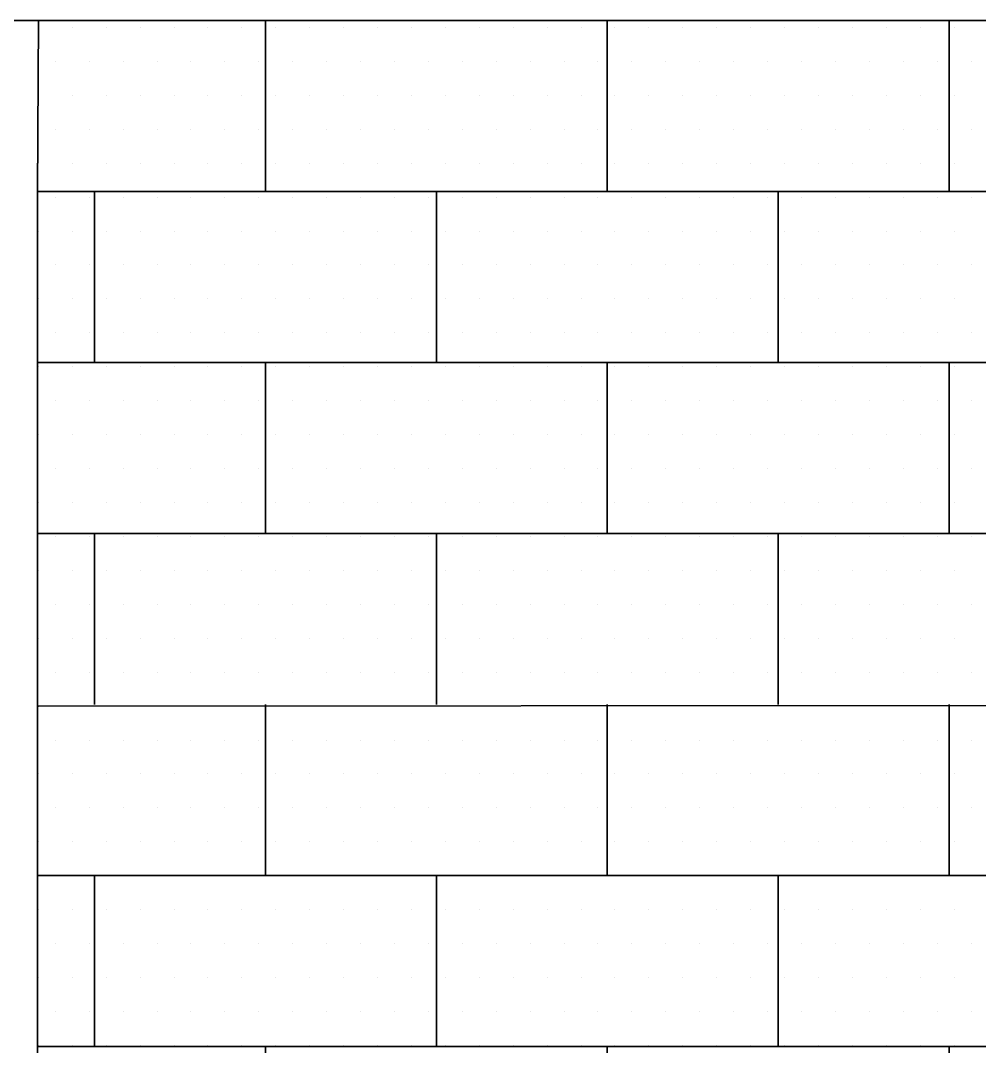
# Paper-space layout 'A000' of a CAD drawing. Header units: metres, sheet in millimetres. Extents: x -6 to 588, y -18 to 402.
# Drawn here: x 350.94 to 373.38, y 247.56 to 271.56 of the extents above; entities that cross this region are included whole.
import ezdxf

# ---------------------------------------------------------------- set-up
doc = ezdxf.new("R2010")
doc.units = ezdxf.units.M
doc.header["$MEASUREMENT"] = 0
for name, color, linetype, lineweight in [('A-ELEV-MBE1', 7, 'Continuous', 35), ('A-ELEV-PATT', 8, 'Continuous', 18), ('A-WALL-FULL-EXTR', 7, 'Continuous', 35)]:
    doc.layers.add(name, color=color, linetype=linetype, lineweight=lineweight)

psp = doc.layouts.new('A000')

# ---------------------------------------------------------------- linework, layer by layer
at = {"layer": 'A-ELEV-MBE1'}
for p, q in [((504.67, 271.559), (351.355, 271.559)), ((356.67, 271.559), (356.67, 267.559)), ((364.67, 271.559), (364.67, 267.559)), ((372.67, 271.559), (372.67, 267.559)), ((408.67, 267.559), (351.33, 267.559)), ((352.67, 267.559), (352.67, 263.559)), ((360.67, 267.559), (360.67, 263.559)), ((368.67, 267.559), (368.67, 263.559)), ((408.67, 263.559), (351.33, 263.559)), ((356.67, 263.559), (356.67, 259.559)), ((364.67, 263.559), (364.67, 259.559)), ((372.67, 263.559), (372.67, 259.559)), ((408.67, 259.559), (351.33, 259.559)), ((352.67, 259.559), (352.67, 255.559)), ((360.67, 259.559), (360.67, 255.559)), ((368.67, 259.559), (368.67, 255.559)), ((356.67, 255.559), (356.67, 251.559)), ((364.67, 255.559), (364.67, 251.559)), ((372.67, 255.559), (372.67, 251.559)), ((408.67, 251.559), (351.33, 251.559)), ((352.67, 251.559), (352.67, 247.559)), ((360.67, 251.559), (360.67, 247.559)), ((368.67, 251.559), (368.67, 247.559)), ((408.67, 247.559), (351.355, 247.559)), ((356.67, 247.559), (356.67, 243.559)), ((364.67, 247.559), (364.67, 243.559)), ((372.67, 247.559), (372.67, 243.559))]:
    psp.add_line(p, q, dxfattribs=at)
at = {"layer": 'A-ELEV-PATT', "linetype": 'Continuous'}
for p, q in [((351.355, 271.397), (351.355, 271.397)), ((352.148, 271.397), (352.148, 271.397)), ((352.942, 271.397), (352.942, 271.397)), ((353.736, 271.397), (353.736, 271.397)), ((354.53, 271.397), (354.53, 271.397)), ((355.323, 271.397), (355.323, 271.397)), ((356.117, 271.397), (356.117, 271.397)), ((356.911, 271.397), (356.911, 271.397)), ((357.705, 271.397), (357.705, 271.397)), ((358.498, 271.397), (358.498, 271.397)), ((359.292, 271.397), (359.292, 271.397)), ((360.086, 271.397), (360.086, 271.397)), ((360.88, 271.397), (360.88, 271.397)), ((361.673, 271.397), (361.673, 271.397)), ((362.467, 271.397), (362.467, 271.397)), ((363.261, 271.397), (363.261, 271.397)), ((364.055, 271.397), (364.055, 271.397)), ((364.848, 271.397), (364.848, 271.397)), ((365.642, 271.397), (365.642, 271.397)), ((366.436, 271.397), (366.436, 271.397)), ((367.23, 271.397), (367.23, 271.397)), ((368.023, 271.397), (368.023, 271.397)), ((368.817, 271.397), (368.817, 271.397)), ((369.611, 271.397), (369.611, 271.397)), ((370.405, 271.397), (370.405, 271.397)), ((371.198, 271.397), (371.198, 271.397)), ((371.992, 271.397), (371.992, 271.397)), ((372.786, 271.397), (372.786, 271.397)), ((351.751, 270.603), (351.751, 270.603)), ((352.545, 270.603), (352.545, 270.603)), ((353.339, 270.603), (353.339, 270.603)), ((354.133, 270.603), (354.133, 270.603)), ((354.926, 270.603), (354.926, 270.603)), ((355.72, 270.603), (355.72, 270.603)), ((356.514, 270.603), (356.514, 270.603)), ((357.308, 270.603), (357.308, 270.603)), ((358.101, 270.603), (358.101, 270.603)), ((358.895, 270.603), (358.895, 270.603)), ((359.689, 270.603), (359.689, 270.603)), ((360.483, 270.603), (360.483, 270.603)), ((361.276, 270.603), (361.276, 270.603)), ((362.07, 270.603), (362.07, 270.603)), ((362.864, 270.603), (362.864, 270.603)), ((363.658, 270.603), (363.658, 270.603)), ((364.451, 270.603), (364.451, 270.603)), ((365.245, 270.603), (365.245, 270.603)), ((366.039, 270.603), (366.039, 270.603)), ((366.833, 270.603), (366.833, 270.603)), ((367.626, 270.603), (367.626, 270.603)), ((368.42, 270.603), (368.42, 270.603)), ((369.214, 270.603), (369.214, 270.603)), ((370.008, 270.603), (370.008, 270.603)), ((370.801, 270.603), (370.801, 270.603)), ((371.595, 270.603), (371.595, 270.603)), ((372.389, 270.603), (372.389, 270.603)), ((373.183, 270.603), (373.183, 270.603)), ((351.355, 269.81), (351.355, 269.81)), ((352.148, 269.81), (352.148, 269.81)), ((352.942, 269.81), (352.942, 269.81)), ((353.736, 269.81), (353.736, 269.81)), ((354.53, 269.81), (354.53, 269.81)), ((355.323, 269.81), (355.323, 269.81)), ((356.117, 269.81), (356.117, 269.81)), ((356.911, 269.81), (356.911, 269.81)), ((357.705, 269.81), (357.705, 269.81)), ((358.498, 269.81), (358.498, 269.81)), ((359.292, 269.81), (359.292, 269.81)), ((360.086, 269.81), (360.086, 269.81)), ((360.88, 269.81), (360.88, 269.81)), ((361.673, 269.81), (361.673, 269.81)), ((362.467, 269.81), (362.467, 269.81)), ((363.261, 269.81), (363.261, 269.81)), ((364.055, 269.81), (364.055, 269.81)), ((364.848, 269.81), (364.848, 269.81)), ((365.642, 269.81), (365.642, 269.81)), ((366.436, 269.81), (366.436, 269.81)), ((367.23, 269.81), (367.23, 269.81)), ((368.023, 269.81), (368.023, 269.81)), ((368.817, 269.81), (368.817, 269.81)), ((369.611, 269.81), (369.611, 269.81)), ((370.405, 269.81), (370.405, 269.81)), ((371.198, 269.81), (371.198, 269.81)), ((371.992, 269.81), (371.992, 269.81)), ((372.786, 269.81), (372.786, 269.81)), ((351.751, 269.016), (351.751, 269.016)), ((352.545, 269.016), (352.545, 269.016)), ((353.339, 269.016), (353.339, 269.016)), ((354.133, 269.016), (354.133, 269.016)), ((354.926, 269.016), (354.926, 269.016)), ((355.72, 269.016), (355.72, 269.016)), ((356.514, 269.016), (356.514, 269.016)), ((357.308, 269.016), (357.308, 269.016)), ((358.101, 269.016), (358.101, 269.016)), ((358.895, 269.016), (358.895, 269.016)), ((359.689, 269.016), (359.689, 269.016)), ((360.483, 269.016), (360.483, 269.016)), ((361.276, 269.016), (361.276, 269.016)), ((362.07, 269.016), (362.07, 269.016)), ((362.864, 269.016), (362.864, 269.016)), ((363.658, 269.016), (363.658, 269.016)), ((364.451, 269.016), (364.451, 269.016)), ((365.245, 269.016), (365.245, 269.016)), ((366.039, 269.016), (366.039, 269.016)), ((366.833, 269.016), (366.833, 269.016)), ((367.626, 269.016), (367.626, 269.016)), ((368.42, 269.016), (368.42, 269.016)), ((369.214, 269.016), (369.214, 269.016)), ((370.008, 269.016), (370.008, 269.016)), ((370.801, 269.016), (370.801, 269.016)), ((371.595, 269.016), (371.595, 269.016)), ((372.389, 269.016), (372.389, 269.016)), ((373.183, 269.016), (373.183, 269.016)), ((351.355, 268.222), (351.355, 268.222)), ((352.148, 268.222), (352.148, 268.222)), ((352.942, 268.222), (352.942, 268.222)), ((353.736, 268.222), (353.736, 268.222)), ((354.53, 268.222), (354.53, 268.222)), ((355.323, 268.222), (355.323, 268.222)), ((356.117, 268.222), (356.117, 268.222)), ((356.911, 268.222), (356.911, 268.222)), ((357.705, 268.222), (357.705, 268.222)), ((358.498, 268.222), (358.498, 268.222)), ((359.292, 268.222), (359.292, 268.222)), ((360.086, 268.222), (360.086, 268.222)), ((360.88, 268.222), (360.88, 268.222)), ((361.673, 268.222), (361.673, 268.222)), ((362.467, 268.222), (362.467, 268.222)), ((363.261, 268.222), (363.261, 268.222)), ((364.055, 268.222), (364.055, 268.222)), ((364.848, 268.222), (364.848, 268.222)), ((365.642, 268.222), (365.642, 268.222)), ((366.436, 268.222), (366.436, 268.222)), ((367.23, 268.222), (367.23, 268.222)), ((368.023, 268.222), (368.023, 268.222)), ((368.817, 268.222), (368.817, 268.222)), ((369.611, 268.222), (369.611, 268.222)), ((370.405, 268.222), (370.405, 268.222)), ((371.198, 268.222), (371.198, 268.222)), ((371.992, 268.222), (371.992, 268.222)), ((372.786, 268.222), (372.786, 268.222)), ((351.751, 267.428), (351.751, 267.428)), ((352.545, 267.428), (352.545, 267.428)), ((353.339, 267.428), (353.339, 267.428)), ((354.133, 267.428), (354.133, 267.428)), ((354.926, 267.428), (354.926, 267.428)), ((355.72, 267.428), (355.72, 267.428)), ((356.514, 267.428), (356.514, 267.428)), ((357.308, 267.428), (357.308, 267.428)), ((358.101, 267.428), (358.101, 267.428)), ((358.895, 267.428), (358.895, 267.428)), ((359.689, 267.428), (359.689, 267.428)), ((360.483, 267.428), (360.483, 267.428)), ((361.276, 267.428), (361.276, 267.428)), ((362.07, 267.428), (362.07, 267.428)), ((362.864, 267.428), (362.864, 267.428)), ((363.658, 267.428), (363.658, 267.428)), ((364.451, 267.428), (364.451, 267.428)), ((365.245, 267.428), (365.245, 267.428)), ((366.039, 267.428), (366.039, 267.428)), ((366.833, 267.428), (366.833, 267.428)), ((367.626, 267.428), (367.626, 267.428)), ((368.42, 267.428), (368.42, 267.428)), ((369.214, 267.428), (369.214, 267.428)), ((370.008, 267.428), (370.008, 267.428)), ((370.801, 267.428), (370.801, 267.428)), ((371.595, 267.428), (371.595, 267.428)), ((372.389, 267.428), (372.389, 267.428)), ((373.183, 267.428), (373.183, 267.428)), ((351.355, 266.635), (351.355, 266.635)), ((352.148, 266.635), (352.148, 266.635)), ((352.942, 266.635), (352.942, 266.635)), ((353.736, 266.635), (353.736, 266.635)), ((354.53, 266.635), (354.53, 266.635)), ((355.323, 266.635), (355.323, 266.635)), ((356.117, 266.635), (356.117, 266.635)), ((356.911, 266.635), (356.911, 266.635)), ((357.705, 266.635), (357.705, 266.635)), ((358.498, 266.635), (358.498, 266.635)), ((359.292, 266.635), (359.292, 266.635)), ((360.086, 266.635), (360.086, 266.635)), ((360.88, 266.635), (360.88, 266.635)), ((361.673, 266.635), (361.673, 266.635)), ((362.467, 266.635), (362.467, 266.635)), ((363.261, 266.635), (363.261, 266.635)), ((364.055, 266.635), (364.055, 266.635)), ((364.848, 266.635), (364.848, 266.635)), ((365.642, 266.635), (365.642, 266.635)), ((366.436, 266.635), (366.436, 266.635)), ((367.23, 266.635), (367.23, 266.635)), ((368.023, 266.635), (368.023, 266.635)), ((368.817, 266.635), (368.817, 266.635)), ((369.611, 266.635), (369.611, 266.635)), ((370.405, 266.635), (370.405, 266.635)), ((371.198, 266.635), (371.198, 266.635)), ((371.992, 266.635), (371.992, 266.635)), ((372.786, 266.635), (372.786, 266.635)), ((351.751, 265.841), (351.751, 265.841)), ((352.545, 265.841), (352.545, 265.841)), ((353.339, 265.841), (353.339, 265.841)), ((354.133, 265.841), (354.133, 265.841)), ((354.926, 265.841), (354.926, 265.841)), ((355.72, 265.841), (355.72, 265.841)), ((356.514, 265.841), (356.514, 265.841)), ((357.308, 265.841), (357.308, 265.841)), ((358.101, 265.841), (358.101, 265.841)), ((358.895, 265.841), (358.895, 265.841)), ((359.689, 265.841), (359.689, 265.841)), ((360.483, 265.841), (360.483, 265.841)), ((361.276, 265.841), (361.276, 265.841)), ((362.07, 265.841), (362.07, 265.841)), ((362.864, 265.841), (362.864, 265.841)), ((363.658, 265.841), (363.658, 265.841)), ((364.451, 265.841), (364.451, 265.841)), ((365.245, 265.841), (365.245, 265.841)), ((366.039, 265.841), (366.039, 265.841)), ((366.833, 265.841), (366.833, 265.841)), ((367.626, 265.841), (367.626, 265.841)), ((368.42, 265.841), (368.42, 265.841)), ((369.214, 265.841), (369.214, 265.841)), ((370.008, 265.841), (370.008, 265.841)), ((370.801, 265.841), (370.801, 265.841)), ((371.595, 265.841), (371.595, 265.841)), ((372.389, 265.841), (372.389, 265.841)), ((373.183, 265.841), (373.183, 265.841)), ((351.355, 265.047), (351.355, 265.047)), ((352.148, 265.047), (352.148, 265.047)), ((352.942, 265.047), (352.942, 265.047)), ((353.736, 265.047), (353.736, 265.047)), ((354.53, 265.047), (354.53, 265.047)), ((355.323, 265.047), (355.323, 265.047)), ((356.117, 265.047), (356.117, 265.047)), ((356.911, 265.047), (356.911, 265.047)), ((357.705, 265.047), (357.705, 265.047)), ((358.498, 265.047), (358.498, 265.047)), ((359.292, 265.047), (359.292, 265.047)), ((360.086, 265.047), (360.086, 265.047)), ((360.88, 265.047), (360.88, 265.047)), ((361.673, 265.047), (361.673, 265.047)), ((362.467, 265.047), (362.467, 265.047)), ((363.261, 265.047), (363.261, 265.047)), ((364.055, 265.047), (364.055, 265.047)), ((364.848, 265.047), (364.848, 265.047)), ((365.642, 265.047), (365.642, 265.047)), ((366.436, 265.047), (366.436, 265.047)), ((367.23, 265.047), (367.23, 265.047)), ((368.023, 265.047), (368.023, 265.047)), ((368.817, 265.047), (368.817, 265.047)), ((369.611, 265.047), (369.611, 265.047)), ((370.405, 265.047), (370.405, 265.047)), ((371.198, 265.047), (371.198, 265.047)), ((371.992, 265.047), (371.992, 265.047)), ((372.786, 265.047), (372.786, 265.047)), ((351.751, 264.253), (351.751, 264.253)), ((352.545, 264.253), (352.545, 264.253)), ((353.339, 264.253), (353.339, 264.253)), ((354.133, 264.253), (354.133, 264.253)), ((354.926, 264.253), (354.926, 264.253)), ((355.72, 264.253), (355.72, 264.253)), ((356.514, 264.253), (356.514, 264.253)), ((357.308, 264.253), (357.308, 264.253)), ((358.101, 264.253), (358.101, 264.253)), ((358.895, 264.253), (358.895, 264.253)), ((359.689, 264.253), (359.689, 264.253)), ((360.483, 264.253), (360.483, 264.253)), ((361.276, 264.253), (361.276, 264.253)), ((362.07, 264.253), (362.07, 264.253)), ((362.864, 264.253), (362.864, 264.253)), ((363.658, 264.253), (363.658, 264.253)), ((364.451, 264.253), (364.451, 264.253)), ((365.245, 264.253), (365.245, 264.253)), ((366.039, 264.253), (366.039, 264.253)), ((366.833, 264.253), (366.833, 264.253)), ((367.626, 264.253), (367.626, 264.253)), ((368.42, 264.253), (368.42, 264.253)), ((369.214, 264.253), (369.214, 264.253)), ((370.008, 264.253), (370.008, 264.253)), ((370.801, 264.253), (370.801, 264.253)), ((371.595, 264.253), (371.595, 264.253)), ((372.389, 264.253), (372.389, 264.253)), ((373.183, 264.253), (373.183, 264.253)), ((351.355, 263.46), (351.355, 263.46)), ((352.148, 263.46), (352.148, 263.46)), ((352.942, 263.46), (352.942, 263.46)), ((353.736, 263.46), (353.736, 263.46)), ((354.53, 263.46), (354.53, 263.46)), ((355.323, 263.46), (355.323, 263.46)), ((356.117, 263.46), (356.117, 263.46)), ((356.911, 263.46), (356.911, 263.46)), ((357.705, 263.46), (357.705, 263.46)), ((358.498, 263.46), (358.498, 263.46)), ((359.292, 263.46), (359.292, 263.46)), ((360.086, 263.46), (360.086, 263.46)), ((360.88, 263.46), (360.88, 263.46)), ((361.673, 263.46), (361.673, 263.46)), ((362.467, 263.46), (362.467, 263.46)), ((363.261, 263.46), (363.261, 263.46)), ((364.055, 263.46), (364.055, 263.46)), ((364.848, 263.46), (364.848, 263.46)), ((365.642, 263.46), (365.642, 263.46)), ((366.436, 263.46), (366.436, 263.46)), ((367.23, 263.46), (367.23, 263.46)), ((368.023, 263.46), (368.023, 263.46)), ((368.817, 263.46), (368.817, 263.46)), ((369.611, 263.46), (369.611, 263.46)), ((370.405, 263.46), (370.405, 263.46)), ((371.198, 263.46), (371.198, 263.46)), ((371.992, 263.46), (371.992, 263.46)), ((372.786, 263.46), (372.786, 263.46)), ((351.751, 262.666), (351.751, 262.666)), ((352.545, 262.666), (352.545, 262.666)), ((353.339, 262.666), (353.339, 262.666)), ((354.133, 262.666), (354.133, 262.666)), ((354.926, 262.666), (354.926, 262.666)), ((355.72, 262.666), (355.72, 262.666)), ((356.514, 262.666), (356.514, 262.666)), ((357.308, 262.666), (357.308, 262.666)), ((358.101, 262.666), (358.101, 262.666)), ((358.895, 262.666), (358.895, 262.666)), ((359.689, 262.666), (359.689, 262.666)), ((360.483, 262.666), (360.483, 262.666)), ((361.276, 262.666), (361.276, 262.666)), ((362.07, 262.666), (362.07, 262.666)), ((362.864, 262.666), (362.864, 262.666)), ((363.658, 262.666), (363.658, 262.666)), ((364.451, 262.666), (364.451, 262.666)), ((365.245, 262.666), (365.245, 262.666)), ((366.039, 262.666), (366.039, 262.666)), ((366.833, 262.666), (366.833, 262.666)), ((367.626, 262.666), (367.626, 262.666)), ((368.42, 262.666), (368.42, 262.666)), ((369.214, 262.666), (369.214, 262.666)), ((370.008, 262.666), (370.008, 262.666)), ((370.801, 262.666), (370.801, 262.666)), ((371.595, 262.666), (371.595, 262.666)), ((372.389, 262.666), (372.389, 262.666)), ((373.183, 262.666), (373.183, 262.666)), ((351.355, 261.872), (351.355, 261.872)), ((352.148, 261.872), (352.148, 261.872)), ((352.942, 261.872), (352.942, 261.872)), ((353.736, 261.872), (353.736, 261.872)), ((354.53, 261.872), (354.53, 261.872)), ((355.323, 261.872), (355.323, 261.872)), ((356.117, 261.872), (356.117, 261.872)), ((356.911, 261.872), (356.911, 261.872)), ((357.705, 261.872), (357.705, 261.872)), ((358.498, 261.872), (358.498, 261.872)), ((359.292, 261.872), (359.292, 261.872)), ((360.086, 261.872), (360.086, 261.872)), ((360.88, 261.872), (360.88, 261.872)), ((361.673, 261.872), (361.673, 261.872)), ((362.467, 261.872), (362.467, 261.872)), ((363.261, 261.872), (363.261, 261.872)), ((364.055, 261.872), (364.055, 261.872)), ((364.848, 261.872), (364.848, 261.872)), ((365.642, 261.872), (365.642, 261.872)), ((366.436, 261.872), (366.436, 261.872)), ((367.23, 261.872), (367.23, 261.872)), ((368.023, 261.872), (368.023, 261.872)), ((368.817, 261.872), (368.817, 261.872)), ((369.611, 261.872), (369.611, 261.872)), ((370.405, 261.872), (370.405, 261.872)), ((371.198, 261.872), (371.198, 261.872)), ((371.992, 261.872), (371.992, 261.872)), ((372.786, 261.872), (372.786, 261.872)), ((351.751, 261.078), (351.751, 261.078)), ((352.545, 261.078), (352.545, 261.078)), ((353.339, 261.078), (353.339, 261.078)), ((354.133, 261.078), (354.133, 261.078)), ((354.926, 261.078), (354.926, 261.078)), ((355.72, 261.078), (355.72, 261.078)), ((356.514, 261.078), (356.514, 261.078)), ((357.308, 261.078), (357.308, 261.078)), ((358.101, 261.078), (358.101, 261.078)), ((358.895, 261.078), (358.895, 261.078)), ((359.689, 261.078), (359.689, 261.078)), ((360.483, 261.078), (360.483, 261.078)), ((361.276, 261.078), (361.276, 261.078)), ((362.07, 261.078), (362.07, 261.078)), ((362.864, 261.078), (362.864, 261.078)), ((363.658, 261.078), (363.658, 261.078)), ((364.451, 261.078), (364.451, 261.078)), ((365.245, 261.078), (365.245, 261.078)), ((366.039, 261.078), (366.039, 261.078)), ((366.833, 261.078), (366.833, 261.078)), ((367.626, 261.078), (367.626, 261.078)), ((368.42, 261.078), (368.42, 261.078)), ((369.214, 261.078), (369.214, 261.078)), ((370.008, 261.078), (370.008, 261.078)), ((370.801, 261.078), (370.801, 261.078)), ((371.595, 261.078), (371.595, 261.078)), ((372.389, 261.078), (372.389, 261.078)), ((373.183, 261.078), (373.183, 261.078)), ((351.355, 260.285), (351.355, 260.285)), ((352.148, 260.285), (352.148, 260.285)), ((352.942, 260.285), (352.942, 260.285)), ((353.736, 260.285), (353.736, 260.285)), ((354.53, 260.285), (354.53, 260.285)), ((355.323, 260.285), (355.323, 260.285)), ((356.117, 260.285), (356.117, 260.285)), ((356.911, 260.285), (356.911, 260.285)), ((357.705, 260.285), (357.705, 260.285)), ((358.498, 260.285), (358.498, 260.285)), ((359.292, 260.285), (359.292, 260.285)), ((360.086, 260.285), (360.086, 260.285)), ((360.88, 260.285), (360.88, 260.285)), ((361.673, 260.285), (361.673, 260.285)), ((362.467, 260.285), (362.467, 260.285)), ((363.261, 260.285), (363.261, 260.285)), ((364.055, 260.285), (364.055, 260.285)), ((364.848, 260.285), (364.848, 260.285)), ((365.642, 260.285), (365.642, 260.285)), ((366.436, 260.285), (366.436, 260.285)), ((367.23, 260.285), (367.23, 260.285)), ((368.023, 260.285), (368.023, 260.285)), ((368.817, 260.285), (368.817, 260.285)), ((369.611, 260.285), (369.611, 260.285)), ((370.405, 260.285), (370.405, 260.285)), ((371.198, 260.285), (371.198, 260.285)), ((371.992, 260.285), (371.992, 260.285)), ((372.786, 260.285), (372.786, 260.285)), ((351.751, 259.491), (351.751, 259.491)), ((352.545, 259.491), (352.545, 259.491)), ((353.339, 259.491), (353.339, 259.491)), ((354.133, 259.491), (354.133, 259.491)), ((354.926, 259.491), (354.926, 259.491)), ((355.72, 259.491), (355.72, 259.491)), ((356.514, 259.491), (356.514, 259.491)), ((357.308, 259.491), (357.308, 259.491)), ((358.101, 259.491), (358.101, 259.491)), ((358.895, 259.491), (358.895, 259.491)), ((359.689, 259.491), (359.689, 259.491)), ((360.483, 259.491), (360.483, 259.491)), ((361.276, 259.491), (361.276, 259.491)), ((362.07, 259.491), (362.07, 259.491)), ((362.864, 259.491), (362.864, 259.491)), ((363.658, 259.491), (363.658, 259.491)), ((364.451, 259.491), (364.451, 259.491)), ((365.245, 259.491), (365.245, 259.491)), ((366.039, 259.491), (366.039, 259.491)), ((366.833, 259.491), (366.833, 259.491)), ((367.626, 259.491), (367.626, 259.491)), ((368.42, 259.491), (368.42, 259.491)), ((369.214, 259.491), (369.214, 259.491)), ((370.008, 259.491), (370.008, 259.491)), ((370.801, 259.491), (370.801, 259.491)), ((371.595, 259.491), (371.595, 259.491)), ((372.389, 259.491), (372.389, 259.491)), ((373.183, 259.491), (373.183, 259.491)), ((351.355, 258.697), (351.355, 258.697)), ((352.148, 258.697), (352.148, 258.697)), ((352.942, 258.697), (352.942, 258.697)), ((353.736, 258.697), (353.736, 258.697)), ((354.53, 258.697), (354.53, 258.697)), ((355.323, 258.697), (355.323, 258.697)), ((356.117, 258.697), (356.117, 258.697)), ((356.911, 258.697), (356.911, 258.697)), ((357.705, 258.697), (357.705, 258.697)), ((358.498, 258.697), (358.498, 258.697)), ((359.292, 258.697), (359.292, 258.697)), ((360.086, 258.697), (360.086, 258.697)), ((360.88, 258.697), (360.88, 258.697)), ((361.673, 258.697), (361.673, 258.697)), ((362.467, 258.697), (362.467, 258.697)), ((363.261, 258.697), (363.261, 258.697)), ((364.055, 258.697), (364.055, 258.697)), ((364.848, 258.697), (364.848, 258.697)), ((365.642, 258.697), (365.642, 258.697)), ((366.436, 258.697), (366.436, 258.697)), ((367.23, 258.697), (367.23, 258.697)), ((368.023, 258.697), (368.023, 258.697)), ((368.817, 258.697), (368.817, 258.697)), ((369.611, 258.697), (369.611, 258.697)), ((370.405, 258.697), (370.405, 258.697)), ((371.198, 258.697), (371.198, 258.697)), ((371.992, 258.697), (371.992, 258.697)), ((372.786, 258.697), (372.786, 258.697)), ((351.751, 257.903), (351.751, 257.903)), ((352.545, 257.903), (352.545, 257.903)), ((353.339, 257.903), (353.339, 257.903)), ((354.133, 257.903), (354.133, 257.903)), ((354.926, 257.903), (354.926, 257.903)), ((355.72, 257.903), (355.72, 257.903)), ((356.514, 257.903), (356.514, 257.903)), ((357.308, 257.903), (357.308, 257.903)), ((358.101, 257.903), (358.101, 257.903)), ((358.895, 257.903), (358.895, 257.903)), ((359.689, 257.903), (359.689, 257.903)), ((360.483, 257.903), (360.483, 257.903)), ((361.276, 257.903), (361.276, 257.903)), ((362.07, 257.903), (362.07, 257.903)), ((362.864, 257.903), (362.864, 257.903)), ((363.658, 257.903), (363.658, 257.903)), ((364.451, 257.903), (364.451, 257.903)), ((365.245, 257.903), (365.245, 257.903)), ((366.039, 257.903), (366.039, 257.903)), ((366.833, 257.903), (366.833, 257.903)), ((367.626, 257.903), (367.626, 257.903)), ((368.42, 257.903), (368.42, 257.903)), ((369.214, 257.903), (369.214, 257.903)), ((370.008, 257.903), (370.008, 257.903)), ((370.801, 257.903), (370.801, 257.903)), ((371.595, 257.903), (371.595, 257.903)), ((372.389, 257.903), (372.389, 257.903)), ((373.183, 257.903), (373.183, 257.903)), ((351.355, 257.11), (351.355, 257.11)), ((352.148, 257.11), (352.148, 257.11)), ((352.942, 257.11), (352.942, 257.11)), ((353.736, 257.11), (353.736, 257.11)), ((354.53, 257.11), (354.53, 257.11)), ((355.323, 257.11), (355.323, 257.11)), ((356.117, 257.11), (356.117, 257.11)), ((356.911, 257.11), (356.911, 257.11)), ((357.705, 257.11), (357.705, 257.11)), ((358.498, 257.11), (358.498, 257.11)), ((359.292, 257.11), (359.292, 257.11)), ((360.086, 257.11), (360.086, 257.11)), ((360.88, 257.11), (360.88, 257.11)), ((361.673, 257.11), (361.673, 257.11)), ((362.467, 257.11), (362.467, 257.11)), ((363.261, 257.11), (363.261, 257.11)), ((364.055, 257.11), (364.055, 257.11)), ((364.848, 257.11), (364.848, 257.11)), ((365.642, 257.11), (365.642, 257.11)), ((366.436, 257.11), (366.436, 257.11)), ((367.23, 257.11), (367.23, 257.11)), ((368.023, 257.11), (368.023, 257.11)), ((368.817, 257.11), (368.817, 257.11)), ((369.611, 257.11), (369.611, 257.11)), ((370.405, 257.11), (370.405, 257.11)), ((371.198, 257.11), (371.198, 257.11)), ((371.992, 257.11), (371.992, 257.11)), ((372.786, 257.11), (372.786, 257.11)), ((351.751, 256.316), (351.751, 256.316)), ((352.545, 256.316), (352.545, 256.316)), ((353.339, 256.316), (353.339, 256.316)), ((354.133, 256.316), (354.133, 256.316)), ((354.926, 256.316), (354.926, 256.316)), ((355.72, 256.316), (355.72, 256.316)), ((356.514, 256.316), (356.514, 256.316)), ((357.308, 256.316), (357.308, 256.316)), ((358.101, 256.316), (358.101, 256.316)), ((358.895, 256.316), (358.895, 256.316)), ((359.689, 256.316), (359.689, 256.316)), ((360.483, 256.316), (360.483, 256.316)), ((361.276, 256.316), (361.276, 256.316)), ((362.07, 256.316), (362.07, 256.316)), ((362.864, 256.316), (362.864, 256.316)), ((363.658, 256.316), (363.658, 256.316)), ((364.451, 256.316), (364.451, 256.316)), ((365.245, 256.316), (365.245, 256.316)), ((366.039, 256.316), (366.039, 256.316)), ((366.833, 256.316), (366.833, 256.316)), ((367.626, 256.316), (367.626, 256.316)), ((368.42, 256.316), (368.42, 256.316)), ((369.214, 256.316), (369.214, 256.316)), ((370.008, 256.316), (370.008, 256.316)), ((370.801, 256.316), (370.801, 256.316)), ((371.595, 256.316), (371.595, 256.316)), ((372.389, 256.316), (372.389, 256.316)), ((373.183, 256.316), (373.183, 256.316)), ((351.355, 255.522), (351.355, 255.522)), ((352.148, 255.522), (352.148, 255.522)), ((352.942, 255.522), (352.942, 255.522)), ((353.736, 255.522), (353.736, 255.522)), ((354.53, 255.522), (354.53, 255.522)), ((355.323, 255.522), (355.323, 255.522)), ((356.117, 255.522), (356.117, 255.522)), ((356.911, 255.522), (356.911, 255.522)), ((357.705, 255.522), (357.705, 255.522)), ((358.498, 255.522), (358.498, 255.522)), ((359.292, 255.522), (359.292, 255.522)), ((360.086, 255.522), (360.086, 255.522)), ((360.88, 255.522), (360.88, 255.522)), ((361.673, 255.522), (361.673, 255.522)), ((362.467, 255.522), (362.467, 255.522)), ((363.261, 255.522), (363.261, 255.522)), ((364.055, 255.522), (364.055, 255.522)), ((364.848, 255.522), (364.848, 255.522)), ((365.642, 255.522), (365.642, 255.522)), ((366.436, 255.522), (366.436, 255.522)), ((367.23, 255.522), (367.23, 255.522)), ((368.023, 255.522), (368.023, 255.522)), ((368.817, 255.522), (368.817, 255.522)), ((369.611, 255.522), (369.611, 255.522)), ((370.405, 255.522), (370.405, 255.522)), ((371.198, 255.522), (371.198, 255.522)), ((371.992, 255.522), (371.992, 255.522)), ((372.786, 255.522), (372.786, 255.522)), ((351.751, 254.728), (351.751, 254.728)), ((352.545, 254.728), (352.545, 254.728)), ((353.339, 254.728), (353.339, 254.728)), ((354.133, 254.728), (354.133, 254.728)), ((354.926, 254.728), (354.926, 254.728)), ((355.72, 254.728), (355.72, 254.728)), ((356.514, 254.728), (356.514, 254.728)), ((357.308, 254.728), (357.308, 254.728)), ((358.101, 254.728), (358.101, 254.728)), ((358.895, 254.728), (358.895, 254.728)), ((359.689, 254.728), (359.689, 254.728)), ((360.483, 254.728), (360.483, 254.728)), ((361.276, 254.728), (361.276, 254.728)), ((362.07, 254.728), (362.07, 254.728)), ((362.864, 254.728), (362.864, 254.728)), ((363.658, 254.728), (363.658, 254.728)), ((364.451, 254.728), (364.451, 254.728)), ((365.245, 254.728), (365.245, 254.728)), ((366.039, 254.728), (366.039, 254.728)), ((366.833, 254.728), (366.833, 254.728)), ((367.626, 254.728), (367.626, 254.728)), ((368.42, 254.728), (368.42, 254.728)), ((369.214, 254.728), (369.214, 254.728)), ((370.008, 254.728), (370.008, 254.728)), ((370.801, 254.728), (370.801, 254.728)), ((371.595, 254.728), (371.595, 254.728)), ((372.389, 254.728), (372.389, 254.728)), ((373.183, 254.728), (373.183, 254.728)), ((351.355, 253.935), (351.355, 253.935)), ((352.148, 253.935), (352.148, 253.935)), ((352.942, 253.935), (352.942, 253.935)), ((353.736, 253.935), (353.736, 253.935)), ((354.53, 253.935), (354.53, 253.935)), ((355.323, 253.935), (355.323, 253.935)), ((356.117, 253.935), (356.117, 253.935)), ((356.911, 253.935), (356.911, 253.935)), ((357.705, 253.935), (357.705, 253.935)), ((358.498, 253.935), (358.498, 253.935)), ((359.292, 253.935), (359.292, 253.935)), ((360.086, 253.935), (360.086, 253.935)), ((360.88, 253.935), (360.88, 253.935)), ((361.673, 253.935), (361.673, 253.935)), ((362.467, 253.935), (362.467, 253.935)), ((363.261, 253.935), (363.261, 253.935)), ((364.055, 253.935), (364.055, 253.935)), ((364.848, 253.935), (364.848, 253.935)), ((365.642, 253.935), (365.642, 253.935)), ((366.436, 253.935), (366.436, 253.935)), ((367.23, 253.935), (367.23, 253.935)), ((368.023, 253.935), (368.023, 253.935)), ((368.817, 253.935), (368.817, 253.935)), ((369.611, 253.935), (369.611, 253.935)), ((370.405, 253.935), (370.405, 253.935)), ((371.198, 253.935), (371.198, 253.935)), ((371.992, 253.935), (371.992, 253.935)), ((372.786, 253.935), (372.786, 253.935)), ((351.751, 253.141), (351.751, 253.141)), ((352.545, 253.141), (352.545, 253.141)), ((353.339, 253.141), (353.339, 253.141)), ((354.133, 253.141), (354.133, 253.141)), ((354.926, 253.141), (354.926, 253.141)), ((355.72, 253.141), (355.72, 253.141)), ((356.514, 253.141), (356.514, 253.141)), ((357.308, 253.141), (357.308, 253.141)), ((358.101, 253.141), (358.101, 253.141)), ((358.895, 253.141), (358.895, 253.141)), ((359.689, 253.141), (359.689, 253.141)), ((360.483, 253.141), (360.483, 253.141)), ((361.276, 253.141), (361.276, 253.141)), ((362.07, 253.141), (362.07, 253.141)), ((362.864, 253.141), (362.864, 253.141)), ((363.658, 253.141), (363.658, 253.141)), ((364.451, 253.141), (364.451, 253.141)), ((365.245, 253.141), (365.245, 253.141)), ((366.039, 253.141), (366.039, 253.141)), ((366.833, 253.141), (366.833, 253.141)), ((367.626, 253.141), (367.626, 253.141)), ((368.42, 253.141), (368.42, 253.141)), ((369.214, 253.141), (369.214, 253.141)), ((370.008, 253.141), (370.008, 253.141)), ((370.801, 253.141), (370.801, 253.141)), ((371.595, 253.141), (371.595, 253.141)), ((372.389, 253.141), (372.389, 253.141)), ((373.183, 253.141), (373.183, 253.141)), ((351.355, 252.347), (351.355, 252.347)), ((352.148, 252.347), (352.148, 252.347)), ((352.942, 252.347), (352.942, 252.347)), ((353.736, 252.347), (353.736, 252.347)), ((354.53, 252.347), (354.53, 252.347)), ((355.323, 252.347), (355.323, 252.347)), ((356.117, 252.347), (356.117, 252.347)), ((356.911, 252.347), (356.911, 252.347)), ((357.705, 252.347), (357.705, 252.347)), ((358.498, 252.347), (358.498, 252.347)), ((359.292, 252.347), (359.292, 252.347)), ((360.086, 252.347), (360.086, 252.347)), ((360.88, 252.347), (360.88, 252.347)), ((361.673, 252.347), (361.673, 252.347)), ((362.467, 252.347), (362.467, 252.347)), ((363.261, 252.347), (363.261, 252.347)), ((364.055, 252.347), (364.055, 252.347)), ((364.848, 252.347), (364.848, 252.347)), ((365.642, 252.347), (365.642, 252.347)), ((366.436, 252.347), (366.436, 252.347)), ((367.23, 252.347), (367.23, 252.347)), ((368.023, 252.347), (368.023, 252.347)), ((368.817, 252.347), (368.817, 252.347)), ((369.611, 252.347), (369.611, 252.347)), ((370.405, 252.347), (370.405, 252.347)), ((371.198, 252.347), (371.198, 252.347)), ((371.992, 252.347), (371.992, 252.347)), ((372.786, 252.347), (372.786, 252.347)), ((351.751, 251.553), (351.751, 251.553)), ((352.545, 251.553), (352.545, 251.553)), ((353.339, 251.553), (353.339, 251.553)), ((354.133, 251.553), (354.133, 251.553)), ((354.926, 251.553), (354.926, 251.553)), ((355.72, 251.553), (355.72, 251.553)), ((356.514, 251.553), (356.514, 251.553)), ((357.308, 251.553), (357.308, 251.553)), ((358.101, 251.553), (358.101, 251.553)), ((358.895, 251.553), (358.895, 251.553)), ((359.689, 251.553), (359.689, 251.553)), ((360.483, 251.553), (360.483, 251.553)), ((361.276, 251.553), (361.276, 251.553)), ((362.07, 251.553), (362.07, 251.553)), ((362.864, 251.553), (362.864, 251.553)), ((363.658, 251.553), (363.658, 251.553)), ((364.451, 251.553), (364.451, 251.553)), ((365.245, 251.553), (365.245, 251.553)), ((366.039, 251.553), (366.039, 251.553)), ((366.833, 251.553), (366.833, 251.553)), ((367.626, 251.553), (367.626, 251.553)), ((368.42, 251.553), (368.42, 251.553)), ((369.214, 251.553), (369.214, 251.553)), ((370.008, 251.553), (370.008, 251.553)), ((370.801, 251.553), (370.801, 251.553)), ((371.595, 251.553), (371.595, 251.553)), ((372.389, 251.553), (372.389, 251.553)), ((373.183, 251.553), (373.183, 251.553)), ((351.355, 250.76), (351.355, 250.76)), ((352.148, 250.76), (352.148, 250.76)), ((352.942, 250.76), (352.942, 250.76)), ((353.736, 250.76), (353.736, 250.76)), ((354.53, 250.76), (354.53, 250.76)), ((355.323, 250.76), (355.323, 250.76)), ((356.117, 250.76), (356.117, 250.76)), ((356.911, 250.76), (356.911, 250.76)), ((357.705, 250.76), (357.705, 250.76)), ((358.498, 250.76), (358.498, 250.76)), ((359.292, 250.76), (359.292, 250.76)), ((360.086, 250.76), (360.086, 250.76)), ((360.88, 250.76), (360.88, 250.76)), ((361.673, 250.76), (361.673, 250.76)), ((362.467, 250.76), (362.467, 250.76)), ((363.261, 250.76), (363.261, 250.76)), ((364.055, 250.76), (364.055, 250.76)), ((364.848, 250.76), (364.848, 250.76)), ((365.642, 250.76), (365.642, 250.76)), ((366.436, 250.76), (366.436, 250.76)), ((367.23, 250.76), (367.23, 250.76)), ((368.023, 250.76), (368.023, 250.76)), ((368.817, 250.76), (368.817, 250.76)), ((369.611, 250.76), (369.611, 250.76)), ((370.405, 250.76), (370.405, 250.76)), ((371.198, 250.76), (371.198, 250.76)), ((371.992, 250.76), (371.992, 250.76)), ((372.786, 250.76), (372.786, 250.76)), ((351.751, 249.966), (351.751, 249.966)), ((352.545, 249.966), (352.545, 249.966)), ((353.339, 249.966), (353.339, 249.966)), ((354.133, 249.966), (354.133, 249.966)), ((354.926, 249.966), (354.926, 249.966)), ((355.72, 249.966), (355.72, 249.966)), ((356.514, 249.966), (356.514, 249.966)), ((357.308, 249.966), (357.308, 249.966)), ((358.101, 249.966), (358.101, 249.966)), ((358.895, 249.966), (358.895, 249.966)), ((359.689, 249.966), (359.689, 249.966)), ((360.483, 249.966), (360.483, 249.966)), ((361.276, 249.966), (361.276, 249.966)), ((362.07, 249.966), (362.07, 249.966)), ((362.864, 249.966), (362.864, 249.966)), ((363.658, 249.966), (363.658, 249.966)), ((364.451, 249.966), (364.451, 249.966)), ((365.245, 249.966), (365.245, 249.966)), ((366.039, 249.966), (366.039, 249.966)), ((366.833, 249.966), (366.833, 249.966)), ((367.626, 249.966), (367.626, 249.966)), ((368.42, 249.966), (368.42, 249.966)), ((369.214, 249.966), (369.214, 249.966)), ((370.008, 249.966), (370.008, 249.966)), ((370.801, 249.966), (370.801, 249.966)), ((371.595, 249.966), (371.595, 249.966)), ((372.389, 249.966), (372.389, 249.966)), ((373.183, 249.966), (373.183, 249.966)), ((351.355, 249.172), (351.355, 249.172)), ((352.148, 249.172), (352.148, 249.172)), ((352.942, 249.172), (352.942, 249.172)), ((353.736, 249.172), (353.736, 249.172)), ((354.53, 249.172), (354.53, 249.172)), ((355.323, 249.172), (355.323, 249.172)), ((356.117, 249.172), (356.117, 249.172)), ((356.911, 249.172), (356.911, 249.172)), ((357.705, 249.172), (357.705, 249.172)), ((358.498, 249.172), (358.498, 249.172)), ((359.292, 249.172), (359.292, 249.172)), ((360.086, 249.172), (360.086, 249.172)), ((360.88, 249.172), (360.88, 249.172)), ((361.673, 249.172), (361.673, 249.172)), ((362.467, 249.172), (362.467, 249.172)), ((363.261, 249.172), (363.261, 249.172)), ((364.055, 249.172), (364.055, 249.172)), ((364.848, 249.172), (364.848, 249.172)), ((365.642, 249.172), (365.642, 249.172)), ((366.436, 249.172), (366.436, 249.172)), ((367.23, 249.172), (367.23, 249.172)), ((368.023, 249.172), (368.023, 249.172)), ((368.817, 249.172), (368.817, 249.172)), ((369.611, 249.172), (369.611, 249.172)), ((370.405, 249.172), (370.405, 249.172)), ((371.198, 249.172), (371.198, 249.172)), ((371.992, 249.172), (371.992, 249.172)), ((372.786, 249.172), (372.786, 249.172)), ((351.751, 248.378), (351.751, 248.378)), ((352.545, 248.378), (352.545, 248.378)), ((353.339, 248.378), (353.339, 248.378)), ((354.133, 248.378), (354.133, 248.378)), ((354.926, 248.378), (354.926, 248.378)), ((355.72, 248.378), (355.72, 248.378)), ((356.514, 248.378), (356.514, 248.378)), ((357.308, 248.378), (357.308, 248.378)), ((358.101, 248.378), (358.101, 248.378)), ((358.895, 248.378), (358.895, 248.378)), ((359.689, 248.378), (359.689, 248.378)), ((360.483, 248.378), (360.483, 248.378)), ((361.276, 248.378), (361.276, 248.378)), ((362.07, 248.378), (362.07, 248.378)), ((362.864, 248.378), (362.864, 248.378)), ((363.658, 248.378), (363.658, 248.378)), ((364.451, 248.378), (364.451, 248.378)), ((365.245, 248.378), (365.245, 248.378)), ((366.039, 248.378), (366.039, 248.378)), ((366.833, 248.378), (366.833, 248.378)), ((367.626, 248.378), (367.626, 248.378)), ((368.42, 248.378), (368.42, 248.378)), ((369.214, 248.378), (369.214, 248.378)), ((370.008, 248.378), (370.008, 248.378)), ((370.801, 248.378), (370.801, 248.378)), ((371.595, 248.378), (371.595, 248.378)), ((372.389, 248.378), (372.389, 248.378)), ((373.183, 248.378), (373.183, 248.378)), ((351.355, 247.585), (351.355, 247.585)), ((352.148, 247.585), (352.148, 247.585)), ((352.942, 247.585), (352.942, 247.585)), ((353.736, 247.585), (353.736, 247.585)), ((354.53, 247.585), (354.53, 247.585)), ((355.323, 247.585), (355.323, 247.585)), ((356.117, 247.585), (356.117, 247.585)), ((356.911, 247.585), (356.911, 247.585)), ((357.705, 247.585), (357.705, 247.585)), ((358.498, 247.585), (358.498, 247.585)), ((359.292, 247.585), (359.292, 247.585)), ((360.086, 247.585), (360.086, 247.585)), ((360.88, 247.585), (360.88, 247.585)), ((361.673, 247.585), (361.673, 247.585)), ((362.467, 247.585), (362.467, 247.585)), ((363.261, 247.585), (363.261, 247.585)), ((364.055, 247.585), (364.055, 247.585)), ((364.848, 247.585), (364.848, 247.585)), ((365.642, 247.585), (365.642, 247.585)), ((366.436, 247.585), (366.436, 247.585)), ((367.23, 247.585), (367.23, 247.585)), ((368.023, 247.585), (368.023, 247.585)), ((368.817, 247.585), (368.817, 247.585)), ((369.611, 247.585), (369.611, 247.585)), ((370.405, 247.585), (370.405, 247.585)), ((371.198, 247.585), (371.198, 247.585)), ((371.992, 247.585), (371.992, 247.585)), ((372.786, 247.585), (372.786, 247.585))]:
    psp.add_line(p, q, dxfattribs=at)
at = {"layer": 'A-WALL-FULL-EXTR'}
for p, q in [((335.33, 271.559), (351.355, 271.559)), ((351.33, 267.559), (351.355, 271.559)), ((351.33, 267.559), (351.33, 227.559)), ((351.355, 255.522), (408.67, 255.559))]:
    psp.add_line(p, q, dxfattribs=at)

doc.saveas('drawing.dxf')
